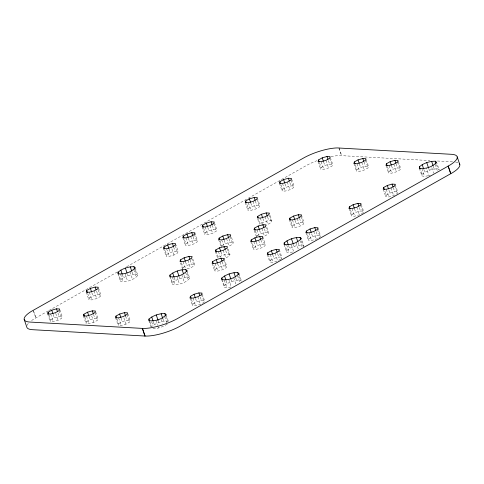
<?xml version="1.0" encoding="UTF-8"?>
<svg xmlns="http://www.w3.org/2000/svg" width="484" height="484" viewBox="0 0 484 484"><rect width="100%" height="100%" fill="white"/><g stroke="black" fill="none" stroke-linecap="round" stroke-linejoin="round"><path stroke-width="0.36" stroke-dasharray="2.42 1.81" d="M135.23 267.731L137.813 275.366C133.856 280.091 126.566 282.378 120.54 281.367L120.643 279.831L118.997 274.972M187.096 270.659L189.68 278.294C185.723 283.019 178.433 285.3 172.401 284.296L172.504 282.753L170.858 277.895M228.738 279.341L231.322 286.976L226.857 287.702L224.267 287.218L224.37 285.681L222.725 280.823M291.374 244.886L293.727 251.825L289.263 252.557L286.673 252.073L286.77 250.537L285.13 245.678M428.225 175.783L424.504 176.388L421.909 175.91L422.012 174.367L420.366 169.509M59.834 309.693L62.188 316.633L61.746 318.224L58.05 320.311L53.264 321.66L50.191 321.485L50.632 319.888L48.751 314.34M98.476 287.932L100.823 294.871L100.388 296.462L96.685 298.549L91.9 299.899L88.832 299.723L89.268 298.126L87.628 293.268M95.644 311.714L97.992 318.654L97.55 320.245L93.854 322.326L89.068 323.675L85.995 323.506L86.436 321.908L84.791 317.05M127.758 313.523L130.105 320.462L129.664 322.06L125.967 324.141L121.181 325.49L118.108 325.315L118.55 323.723L116.91 318.865M175.523 243.712L178.106 251.347L177.664 252.938L173.968 255.026L169.182 256.375L166.109 256.199L166.55 254.602L164.905 249.744M194.84 232.834L197.424 240.463L196.982 242.061L193.285 244.142L188.5 245.491L185.426 245.321L185.868 243.724L184.229 238.866M182.595 269.098L183.037 267.507L181.391 262.649M187.036 268.886L190.454 267.924L194.151 265.843L194.592 264.246L192.009 256.611M214.4 222.646L216.747 229.585L216.306 231.177L212.609 233.264L207.824 234.613L204.75 234.438L205.192 232.84L203.546 227.988M202.203 293.782L204.557 300.721L204.115 302.312L200.418 304.394L195.627 305.749L192.559 305.573L193.001 303.976L191.355 299.118M224.122 258.426L226.706 266.055L226.264 267.652L222.567 269.733L217.782 271.082L214.708 270.913L215.15 269.316L213.504 264.458M221.236 247.336L221.678 245.745L220.032 240.887M223.251 250.313L225.834 257.948L229.531 255.867L229.973 254.269L227.619 247.33M226.512 238.527L229.095 246.162L232.792 244.081L233.234 242.484L230.65 234.849M257.246 197.684L259.829 205.319L259.388 206.916L255.691 208.997L250.906 210.346L247.832 210.171L248.274 208.58L246.628 203.722M262.764 236.664L265.347 244.293L264.905 245.89L261.209 247.971L256.423 249.321L253.35 249.151L253.791 247.554L252.146 242.696M256.611 237.36L257.052 235.768L255.177 230.215M261.886 228.551L264.47 236.186L268.166 234.105L268.608 232.508L266.26 225.568M265.153 216.765L267.737 224.401L271.433 222.319L271.875 220.722L269.292 213.087M291.677 179.122L294.024 186.062L293.582 187.659L289.886 189.74L285.1 191.089L282.027 190.914L282.468 189.317L280.829 184.464M280.774 259.14L277.695 260.87L272.909 262.225L269.836 262.05L270.278 260.452L268.632 255.594M279.25 249.562L281.833 257.198L281.392 258.789L278.808 251.16M301.405 214.902L303.988 222.537L303.547 224.128L299.85 226.209L295.065 227.559L291.991 227.389L292.433 225.792L290.787 220.934M330.318 157.361L332.665 164.3L332.224 165.897L328.527 167.978L323.742 169.327L320.668 169.152L321.11 167.555L319.464 162.703M317.891 227.801L320.475 235.436L320.033 237.027L316.336 239.108L311.551 240.463L308.477 240.288L308.919 238.691L307.273 233.832M366.122 159.381L368.475 166.321L368.034 167.912L364.337 169.993L359.551 171.342L356.478 171.173L356.92 169.575L355.274 164.717M361.209 204.23L363.557 211.169L363.115 212.766L359.418 214.848L354.633 216.197L351.559 216.021L352.001 214.43L350.356 209.572M398.241 161.19L400.589 168.129L400.147 169.727L396.45 171.808L391.665 173.157L388.591 172.982L389.033 171.39L387.388 166.532M395.168 184.277L397.757 191.912L397.316 193.503L393.619 195.584L388.827 196.94L385.76 196.764L386.202 195.167L384.556 190.309M303.202 247.022L303.946 246.072L301.363 238.437M120.643 279.831C124.999 276.152 130.837 274.253 136.518 274.313L137.813 275.366M172.504 282.753C176.866 279.074 182.704 277.181 188.379 277.235L189.68 278.294M168.275 321.884L167.41 321.182C161.729 321.128 155.89 323.022 151.534 326.7L149.889 321.842M224.37 285.681C228.732 281.997 234.565 280.103 240.245 280.163L241.54 281.216M286.77 250.537C291.132 246.852 296.97 244.958 302.651 245.019L303.946 246.072M422.012 174.367C426.374 170.689 432.212 168.795 437.887 168.849L439.188 169.902L436.604 162.273M48.297 310.867L33.862 319.053A26.408 7.278 -18.7 0 0 30.613 321.315M48.957 310.498L117.4 271.947M126.614 266.763L306.275 165.576A26.408 7.278 -18.7 0 1 316.796 160.736M331.038 156.604A26.408 7.278 -18.7 0 1 339.871 155.564L429.913 160.579M50.632 319.888L54.329 317.806L59.115 316.457L62.188 316.633M89.268 298.126L92.97 296.045L97.756 294.695L100.823 294.871M166.55 254.602L170.247 252.521L175.033 251.172L178.106 251.347M185.868 243.724L189.565 241.643L194.356 240.294L197.424 240.463M205.192 232.84L208.888 230.759L213.674 229.41L216.747 229.585M248.274 208.58L251.97 206.499L256.756 205.149L259.829 205.319M282.468 189.317L286.165 187.235L290.957 185.886L294.024 186.062M321.11 167.555L324.806 165.474L329.592 164.124L332.665 164.3M86.436 321.908L90.133 319.827L94.918 318.478L97.992 318.654M183.037 267.507L186.733 265.426L191.519 264.076L194.592 264.246M221.678 245.745L225.375 243.664L230.16 242.315L233.234 242.484M271.875 220.722L268.801 220.553L264.016 221.902L260.319 223.983L258.674 219.125M356.92 169.575L360.616 167.494L365.402 166.145L368.475 166.321M229.973 254.269L226.899 254.1L222.114 255.449L218.417 257.53L216.536 251.976M257.052 235.768L260.749 233.687L265.541 232.338L268.608 232.508M118.55 323.723L122.246 321.636L127.032 320.287L130.105 320.462M215.15 269.316L218.847 267.235L223.632 265.885L226.706 266.055M253.791 247.554L257.488 245.473L262.274 244.124L265.347 244.293M292.433 225.792L296.129 223.711L300.915 222.362L303.988 222.537M389.033 171.39L392.73 169.303L397.515 167.954L400.589 168.129M193.001 303.976L196.698 301.895L201.483 300.546L204.557 300.721M270.278 260.452L273.974 258.371L278.76 257.022L281.833 257.198M308.919 238.691L312.616 236.609L317.401 235.26L320.475 235.436M352.001 214.43L355.698 212.349L360.483 210.994L363.557 211.169M386.202 195.167L389.898 193.086L394.684 191.737L397.757 191.912M167.216 324.141C162.902 326.694 157.82 329.017 152.726 328.479M430.373 175.172L428.969 175.662L426.38 168.027M437.457 161.003L454.053 161.94M261.717 225.683L262.951 225.75M223.082 247.439L224.31 247.512M436.477 164.687L437.887 168.849M435.11 164.173L437.457 171.112M433.271 166.206L434.215 168.983M431.77 167.706L433.646 173.26M428.618 168.166L429.326 170.247M423.839 169.485L424.777 172.256M421.921 168.759L424.504 176.388M419.325 168.275L421.909 175.91M397.564 162.092L400.147 169.727M396.106 163.792L397.515 167.954M393.867 164.173L396.45 171.808M391.556 165.837L392.73 169.303M389.082 165.522L391.665 173.157M394.732 185.874L397.316 193.503M386.008 165.346L388.591 172.982M393.274 187.574L394.684 191.737M391.03 187.955L393.619 195.584M388.954 190.309L389.898 193.086M386.244 189.304L388.827 196.94M383.177 189.129L385.76 196.764M365.45 160.277L368.034 167.912M363.992 161.983L365.402 166.145M361.754 162.364L364.337 169.993M359.443 164.028L360.616 167.494M356.968 163.713L359.551 171.342M353.895 163.538L356.478 171.173M360.532 205.131L363.115 212.766M339.066 147.965L341.656 155.6M359.309 207.527L360.483 210.994M338.963 148.025L341.547 155.66M356.835 207.213L359.418 214.848M354.524 208.876L355.698 212.349M352.049 208.562L354.633 216.197M348.976 208.386L351.559 216.021M329.64 158.262L332.224 165.897M328.418 160.658L329.592 164.124M325.944 160.343L328.527 167.978M323.633 162.007L324.806 165.474M321.158 161.692L323.742 169.327M318.085 161.517L320.668 169.152M317.45 229.398L320.033 237.027M316.227 231.794L317.401 235.26M313.753 231.479L316.336 239.108M311.678 233.832L312.616 236.609M308.967 232.828L311.551 240.463M290.999 180.024L293.582 187.659M289.777 182.42L290.957 185.886M300.963 216.493L303.547 224.128M305.894 232.653L308.477 240.288M287.302 182.105L289.886 189.74M299.505 218.199L300.915 222.362M297.267 218.574L299.85 226.209M284.991 183.769L286.165 187.235M282.517 183.454L285.1 191.089M294.956 220.238L296.129 223.711M301.242 240.851L302.651 245.019M299.868 240.336L301.986 246.586M292.481 219.924L295.065 227.559M279.443 183.279L282.027 190.914M298.035 242.369L298.973 245.146M289.408 219.754L291.991 227.389M296.057 242.484L298.41 249.423M293.377 244.335L294.084 246.417M288.597 245.648L289.535 248.425M286.679 244.922L289.263 252.557M284.084 244.438L286.673 252.073M268.85 214.684L271.433 222.319M267.628 217.08L268.801 220.553M277.586 253.555L278.76 257.022M256.804 199.281L259.388 206.916M275.112 253.241L277.695 260.87M262.842 218.429L264.016 221.902M265.583 226.47L268.166 234.105M255.346 200.981L256.756 205.149M264.361 228.865L265.541 232.338M260.368 218.115L262.243 223.668M272.801 254.905L273.974 258.371M253.108 201.362L255.691 208.997M270.326 254.59L272.909 262.225M257.76 219.331L259.406 224.189M250.797 203.026L251.97 206.499M262.322 238.255L264.905 245.89M259.575 230.215L260.749 233.687M267.253 254.415L269.836 262.05M248.322 202.711L250.906 210.346M260.864 239.961L262.274 244.124M257.101 229.9L258.982 235.454M258.625 240.336L261.209 247.971M245.249 202.542L247.832 210.171M254.263 230.42L256.381 236.67M256.314 242L257.488 245.473M253.84 241.685L256.423 249.321M250.766 241.516L253.35 249.151M230.209 236.446L232.792 244.081M228.986 238.842L230.16 242.315M238.957 273.581L241.31 280.52M238.836 276.001L240.245 280.163M237.469 275.487L239.58 281.73M226.948 248.232L229.531 255.867M224.201 240.191L225.375 243.664M235.629 277.513L236.567 280.29M225.726 250.627L226.899 254.1M221.726 239.876L223.602 245.43M233.657 277.628L236.004 284.568M213.722 223.547L216.306 231.177M218.653 239.707L220.764 245.951M230.977 279.48L231.679 281.561M212.264 225.248L213.674 229.41M220.94 251.976L222.114 255.449M223.681 260.017L226.264 267.652M210.026 225.629L212.609 233.264M222.229 261.723L223.632 265.885M218.459 251.662L220.341 257.216M219.984 262.098L222.567 269.733M226.191 280.793L227.135 283.57M207.715 227.292L208.888 230.759M215.392 251.492L217.739 258.432M224.273 280.067L226.857 287.702M205.24 226.978L207.824 234.613M217.673 263.762L218.847 267.235M221.684 279.583L224.267 287.218M215.198 263.447L217.782 271.082M202.167 226.802L204.75 234.438M212.125 263.278L214.708 270.913M194.399 234.425L196.982 242.061M193.183 236.821L194.356 240.294M190.702 236.507L193.285 244.142M188.391 238.17L189.565 241.643M185.917 237.856L188.5 245.491M191.567 258.208L194.151 265.843M182.843 237.686L185.426 245.321M190.109 259.908L191.519 264.076M201.532 294.683L203.879 301.623M187.871 260.289L190.454 267.924M200.309 297.079L201.483 300.546M197.835 296.765L200.418 304.394M185.56 261.953L186.733 265.426M183.085 261.638L185.433 268.578M186.969 273.073L188.379 277.235M195.524 298.428L196.698 301.895M185.602 272.559L188.185 280.194M193.043 298.114L195.627 305.749M175.081 245.309L177.664 252.938M180.484 262.854L182.359 268.408M183.999 275.287L184.707 277.368M173.623 247.009L175.033 251.172M189.976 297.938L192.559 305.573M181.79 274.706L184.374 282.341M171.856 248.776L173.968 255.026M179.11 276.558L179.818 278.639M169.073 249.054L170.247 252.521M176.872 276.412L179.461 284.048M166.599 248.74L169.182 256.375M174.331 277.87L175.268 280.647M163.525 248.564L166.109 256.199M172.413 277.144L174.996 284.78M169.817 276.66L172.401 284.296M166.121 314.606L168.474 321.545M165.764 316.324L167.41 321.182M164.627 316.506L166.744 322.749M162.793 318.539L163.731 321.309M161.051 319.343L162.461 323.512M158.377 321.195L158.843 322.58M155.902 320.36L157.548 325.218M157.784 325.913L158.486 327.995M153.355 321.818L154.293 324.589M135.109 270.151L136.518 274.313M151.673 321.781L153.083 325.944M133.735 269.636L136.319 277.272M148.848 320.608L150.96 326.851M131.902 271.663L132.84 274.44M129.93 271.778L132.513 279.413M127.48 274.325L127.951 275.711M125.011 273.49L127.594 281.125M122.464 274.942L123.402 277.719M120.546 274.216L123.13 281.851M117.957 273.738L120.54 281.367M127.08 314.425L129.664 322.06M125.628 316.125L127.032 320.287M123.856 317.891L125.967 324.141M121.073 318.169L122.246 321.636M118.598 317.855L121.181 325.49M115.525 317.679L118.108 325.315M98.034 289.523L100.388 296.462M96.582 291.229L97.756 294.695M94.102 290.914L96.685 298.549M91.791 292.578L92.97 296.045M89.316 292.263L91.9 299.899M94.967 312.61L97.55 320.245M86.243 292.088L88.832 299.723M93.509 314.316L94.918 318.478M91.742 316.082L93.854 322.326M88.959 316.361L90.133 319.827M86.485 316.046L89.068 323.675M83.411 315.87L85.995 323.506M59.163 310.595L61.746 318.224M57.941 312.991L59.115 316.457M55.696 313.366L58.05 320.311M53.155 314.34L54.329 317.806M50.675 314.025L53.264 321.66M47.607 313.85L50.191 321.485M33.299 310.28L35.883 317.915L33.208 310.274M455.625 162.092A26.408 7.278 -18.7 0 1 458.378 162.908M26.989 325.423A26.408 7.278 -18.7 0 1 28.284 323.469"/><path stroke-width="0.73" d="M118.054 272.196L117.957 273.738C123.983 274.743 131.273 272.456 135.23 267.731L133.935 266.678C128.254 266.623 122.416 268.517 118.054 272.196L118.761 274.277M148.951 319.065L148.848 320.608C154.874 321.612 162.164 319.331 166.121 314.606L164.826 313.547C159.145 313.493 153.307 315.386 148.951 319.065L149.653 321.146M169.92 275.118L169.817 276.66C175.843 277.671 183.14 275.384 187.096 270.659L185.796 269.606C180.115 269.546 174.282 271.439 169.92 275.118L170.628 277.205M221.787 278.046L221.684 279.583C227.71 280.593 235 278.306 238.957 273.581L237.662 272.528C231.981 272.474 226.143 274.368 221.787 278.046L222.489 280.127M284.187 242.901L284.084 244.438C290.116 245.448 297.406 243.162 301.363 238.437L300.068 237.384C294.387 237.323 288.549 239.217 284.187 242.901L284.894 244.983M419.428 166.732L419.325 168.275C425.357 169.279 432.648 166.998 436.604 162.273L435.304 161.214C429.623 161.16 423.79 163.054 419.428 166.732L420.136 168.813M48.049 312.259L47.607 313.85L50.675 314.025L55.466 312.676L59.163 310.595L59.605 308.998L56.531 308.822L51.746 310.171L48.049 312.259L48.751 314.34M86.684 290.497L86.243 292.088L89.316 292.263L94.102 290.914L97.798 288.833L98.24 287.236L95.173 287.06L90.381 288.416L86.684 290.497L87.392 292.578M83.853 314.273L83.411 315.87L86.485 316.046L91.27 314.697L94.967 312.61L95.408 311.018L92.335 310.843L87.55 312.192L83.853 314.273L84.561 316.361M115.966 316.088L115.525 317.679L118.598 317.855L123.384 316.506L127.08 314.425L127.522 312.827L124.448 312.658L119.663 314.007L115.966 316.088L116.674 318.169M163.967 246.973L163.525 248.564L166.599 248.74L171.384 247.391L175.081 245.309L175.523 243.712L172.449 243.537L167.664 244.892L163.967 246.973L164.669 249.054M183.285 236.089L182.843 237.686L185.917 237.856L190.702 236.507L194.399 234.425L194.84 232.834L191.773 232.659L186.981 234.008L183.285 236.089L183.993 238.17M180.453 259.872L180.012 261.463L183.085 261.638L187.871 260.289L191.567 258.208L192.009 256.611L188.935 256.441L184.15 257.791L180.453 259.872L180.925 261.257M202.608 225.211L202.167 226.802L205.24 226.978L210.026 225.629L213.722 223.547L214.164 221.95L211.091 221.775L206.305 223.13L202.608 225.211L203.31 227.292M190.418 296.341L189.976 297.938L193.043 298.114L197.835 296.765L201.532 294.683L201.973 293.086L198.9 292.911L194.114 294.26L190.418 296.341L191.119 298.428M212.567 261.681L212.125 263.278L215.198 263.447L219.984 262.098L223.681 260.017L224.122 258.426L221.049 258.25L216.263 259.599L212.567 261.681L213.275 263.762M215.834 249.895L215.392 251.492L218.459 251.662L223.251 250.313L226.948 248.232L227.389 246.64L224.316 246.465L219.53 247.814L215.834 249.895L216.536 251.976M219.095 238.11L218.653 239.707L221.726 239.876L226.512 238.527L230.209 236.446L230.65 234.849L227.577 234.679L222.791 236.029L219.095 238.11L219.567 239.495M245.691 200.945L245.249 202.542L248.322 202.711L253.108 201.362L256.804 199.281L257.246 197.684L254.173 197.514L249.387 198.863L245.691 200.945L246.398 203.026M251.208 239.919L250.766 241.516L253.84 241.685L258.625 240.336L262.322 238.255L262.764 236.664L259.69 236.488L254.905 237.838L251.208 239.919L251.91 242M254.469 228.133L254.027 229.731L257.101 229.9L261.886 228.551L265.583 226.47L266.025 224.878L262.957 224.703L258.166 226.052L254.469 228.133L255.177 230.215M257.736 216.348L257.294 217.945L260.368 218.115L265.153 216.765L268.85 214.684L269.292 213.087L266.218 212.918L261.433 214.267L257.736 216.348L258.202 217.733M279.885 181.688L279.443 183.279L282.517 183.454L287.302 182.105L290.999 180.024L291.441 178.427L288.373 178.251L283.582 179.606L279.885 181.688L280.593 183.769M267.694 252.823L267.253 254.415L270.326 254.59L275.112 253.241L278.808 251.16L279.25 249.562L276.176 249.387L271.391 250.736L267.694 252.823L268.402 254.905M289.849 218.157L289.408 219.754L292.481 219.924L297.267 218.574L300.963 216.493L301.405 214.902L298.332 214.727L293.546 216.076L289.849 218.157L290.551 220.238M318.526 159.926L318.085 161.517L321.158 161.692L325.944 160.343L329.64 158.262L330.082 156.665L327.009 156.489L322.223 157.844L318.526 159.926L319.234 162.007M306.336 231.062L305.894 232.653L308.967 232.828L313.753 231.479L317.45 229.398L317.891 227.801L314.818 227.625L310.032 228.974L306.336 231.062L307.037 233.143M354.336 161.94L353.895 163.538L356.968 163.713L361.754 162.364L365.45 160.277L365.892 158.685L362.819 158.51L358.033 159.859L354.336 161.94L355.038 164.028M349.418 206.795L348.976 208.386L352.049 208.562L356.835 207.213L360.532 205.131L360.973 203.534L357.9 203.365L353.114 204.714L349.418 206.795L350.126 208.876M386.45 163.755L386.008 165.346L389.082 165.522L393.867 164.173L397.564 162.092L398.005 160.494L394.932 160.325L390.146 161.674L386.45 163.755L387.152 165.837M383.612 187.538L383.177 189.129L386.244 189.304L391.03 187.955L394.732 185.874L395.168 184.277L392.101 184.101L387.315 185.451L383.612 187.538L384.32 189.619M142.344 328.4L144.129 328.436A26.408 7.278 -18.7 0 0 177.725 318.424L448.202 166.091L450.792 173.726L448.117 166.085L450.138 164.947A26.408 7.278 -18.7 0 0 451.469 154.305L337.287 147.929A26.408 7.278 -18.7 0 0 303.692 157.941L31.279 311.418A26.408 7.278 -18.7 0 0 29.947 322.06L142.344 328.4L144.934 336.035L146.713 336.071A26.408 7.278 -18.7 0 0 180.308 326.059L452.721 172.582A26.408 7.278 -18.7 0 0 459.328 163.634M144.934 336.035L32.531 329.695A26.408 7.278 -18.7 0 1 26.783 327.087L24.2 319.452M457.217 156.913L459.8 164.548M435.304 161.214L436.011 163.302M431.631 161.347L433.041 165.51M426.743 162.618L428.382 167.476M422.193 164.627L423.603 168.789M394.932 160.325L395.87 163.096M390.146 161.674L391.32 165.141M392.101 184.101L393.038 186.878M387.315 185.451L388.489 188.923M362.819 158.51L363.756 161.287M358.033 159.859L359.207 163.332M357.9 203.365L358.844 206.142M353.114 204.714L354.288 208.18M327.009 156.489L327.952 159.266M322.223 157.844L323.397 161.311M314.818 227.625L315.756 230.402M310.032 228.974L311.206 232.447M288.373 178.251L289.311 181.028M298.332 214.727L299.269 217.504M283.582 179.606L284.755 183.073M293.546 216.076L294.72 219.548M300.068 237.384L300.77 239.465M296.389 237.511L297.799 241.673M291.501 238.781L293.147 243.64M286.952 240.79L288.361 244.952M266.218 212.918L267.392 216.384M276.176 249.387L277.12 252.164M261.433 214.267L262.606 217.733M254.173 197.514L255.116 200.291M262.957 224.703L263.895 227.48M271.391 250.736L272.565 254.209M249.387 198.863L250.561 202.33M258.166 226.052L259.339 229.525M259.69 236.488L260.628 239.265M254.905 237.838L256.078 241.31M227.577 234.679L228.751 238.146M237.662 272.528L238.364 274.609M222.791 236.029L223.965 239.495M233.984 272.655L235.393 276.824M224.316 246.465L225.254 249.242M229.095 273.926L230.741 278.784M211.091 221.775L212.028 224.552M219.53 247.814L220.704 251.287M221.049 258.25L221.993 261.027M224.546 275.934L225.955 280.103M206.305 223.13L207.479 226.597M216.263 259.599L217.437 263.072M191.773 232.659L192.947 236.125M186.981 234.008L188.161 237.481M188.935 256.441L189.879 259.218M198.9 292.911L199.838 295.688M184.15 257.791L185.324 261.257M185.796 269.606L186.503 271.687M194.114 294.26L195.288 297.733M182.123 269.733L183.533 273.896M172.449 243.537L173.387 246.314M177.235 271.004L178.874 275.862M167.664 244.892L168.837 248.359M172.685 273.012L174.095 277.175M164.826 313.547L165.528 315.635M161.148 313.68L162.793 318.539M156.259 314.951L158.141 320.499M151.71 316.959L153.119 321.122M133.935 266.678L134.873 269.455M130.257 266.805L131.666 270.973M125.368 268.076L127.014 272.934M142.453 328.34L145.037 335.975M120.818 270.084L122.228 274.253M124.448 312.658L125.628 316.125M119.663 314.007L120.837 317.474M95.173 287.06L96.11 289.837M90.381 288.416L91.561 291.882M92.335 310.843L93.279 313.62M87.55 312.192L88.723 315.665M56.531 308.822L57.469 311.599M51.746 310.171L52.919 313.644"/></g></svg>
